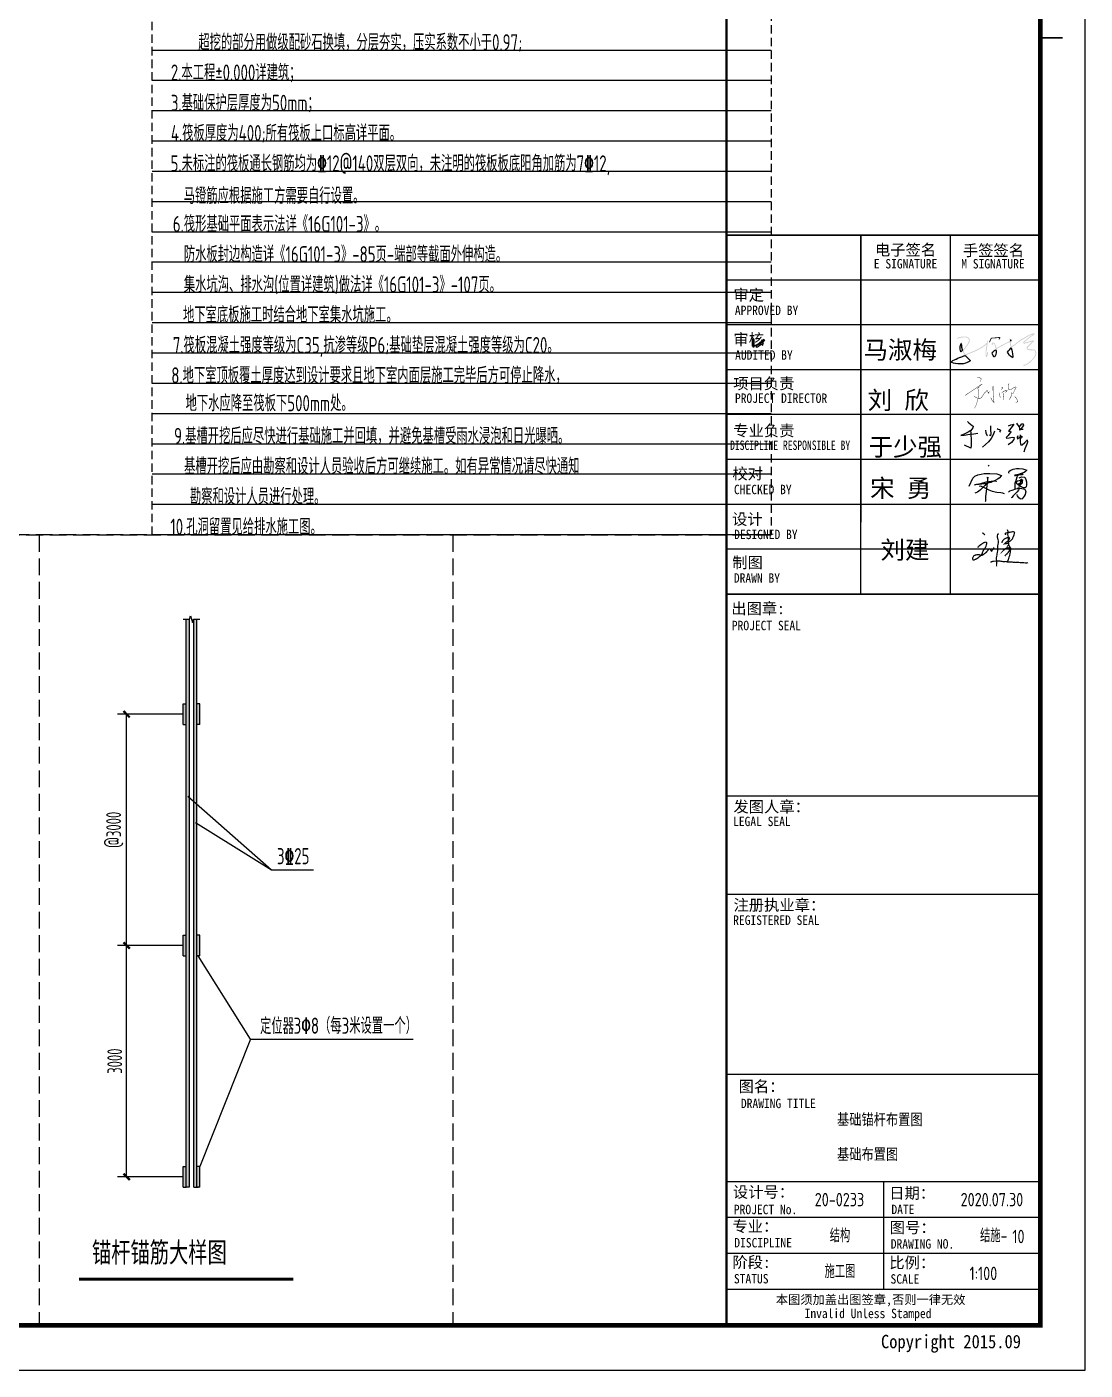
# Model space of a CAD drawing. Extents: x 899043 to 2598688, y -137197 to 211789.
# Drawn here: x 2348877 to 2372480, y 70135 to 100079 of the extents above; entities that cross this region are included whole.
import ezdxf
from ezdxf.enums import TextEntityAlignment as Align

# ---------------------------------------------------------------- set-up
doc = ezdxf.new("R2010")
doc.units = 0
doc.header["$LTSCALE"] = 1500
doc.header["$MEASUREMENT"] = 0
doc.linetypes.add('DASH', pattern=[0.35, 0.25, -0.1])
doc.linetypes.add('HIDDEN2', pattern=[0.1875, 0.125, -0.0625])
for name, color, linetype in [('00-tk', 151, 'Continuous'), ('AXIS', 3, 'Continuous'), ('DIM', 3, 'Continuous'), ('HATCH', 254, 'Continuous'), ('iicon', 7, 'Continuous'), ('line2', 7, 'Continuous'), ('PUB_DIM', 3, 'Continuous'), ('TEXT', 7, 'Continuous'), ('THIN', 7, 'Continuous'), ('WALL', 7, 'Continuous'), ('WELD_TEXT', 7, 'Continuous'), ('填充', 251, 'Continuous'), ('柱', 255, 'Continuous'), ('钢筋填充', 7, 'Continuous')]:
    doc.layers.add(name, color=color, linetype=linetype)
doc.layers.add('TK-签名', color=70, linetype='Continuous', lineweight=30)
doc.layers.add('功能名称', color=255, linetype='Continuous', lineweight=0)
doc.styles.add('DS6FS', font='tssdeng.shx', dxfattribs={"width": 0.8, "bigfont": 'tssdchn.shx'})
doc.styles.add('DS6HT', font='simhei.ttf', dxfattribs={"width": 0.8})
doc.styles.add('H330', font='Tssdeng.shx', dxfattribs={"width": 0.65, "height": 330, "bigfont": 'tssdchn.shx'})
doc.styles.add('TSSD_Dimension', font='Tssdeng.shx', dxfattribs={"width": 0.7, "bigfont": 'hztxt.shx'})
doc.styles.add('YG图名', font='simhei.ttf', dxfattribs={"width": 0.7, "height": 600})
doc.dimstyles.new('H50', dxfattribs={"dimscale": 100, "dimtxt": 3.3, "dimasz": 0.01, "dimexe": 2, "dimexo": 0, "dimgap": 1, "dimtad": 1, "dimdec": 0, "dimlfac": 0.5, "dimrnd": 1, "dimzin": 0, "dimdsep": 46, "dimtxsty": 'H330', "dimblk1": 'YGDIM', "dimblk2": 'YGDIM', "dimsah": 1, "dimcen": -2, "dimdle": 1, "dimclrt": 7, "dimazin": 0, "dimtfac": 1, "dimtdec": 0, "dimtix": 1, "dimtmove": 2, "dimatfit": 3, "dimldrblk": 'YGDIM', "dimfxl": 0, "dimtvp": 1, "dimtolj": 1, "dimtzin": 0, "dimarcsym": 0})

# ---------------------------------------------------------------- blocks, each defined once
blk = doc.blocks.new('YGDIM')
at = {"color": 0, "linetype": 'ByBlock', "const_width": 50}
blk.add_lwpolyline([(-70, -70), (70, 70)], dxfattribs=at)
blk = doc.blocks.new('*D1850')
at = {"layer": 'Defpoints', "color": 0}
for p in [(2351102, 79601), (2352366, 79601), (2352366, 74445)]:
    blk.add_point(p, dxfattribs=at)
at = {"layer": 'DIM', "color": 0, "lineweight": -2}
for p, q in [((2352366, 79601), (2350902, 79601)), ((2351102, 74446), (2351102, 79600)), ((2352366, 74445), (2350902, 74445))]:
    blk.add_line(p, q, dxfattribs=at)
for p, rotation in [((2351102, 79601), 90), ((2351102, 74445), 270)]:
    blk.add_blockref('YGDIM', p, dxfattribs=dict(at, rotation=rotation))
at = {"layer": 'DIM', "color": 7, "insert": (2350837, 77023), "char_height": 330, "attachment_point": 5, "rotation": 90, "style": 'H330'}
blk.add_mtext('\\A1;3000', dxfattribs=at)
blk = doc.blocks.new('*D1851')
at = {"layer": 'Defpoints', "color": 0}
for p in [(2351102, 84757), (2352366, 84757), (2352366, 79601)]:
    blk.add_point(p, dxfattribs=at)
at = {"layer": 'DIM', "color": 0, "lineweight": -2}
for p, q in [((2352366, 84757), (2350902, 84757)), ((2351102, 79602), (2351102, 84756)), ((2352366, 79601), (2350902, 79601))]:
    blk.add_line(p, q, dxfattribs=at)
for p, rotation in [((2351102, 84757), 90), ((2351102, 79601), 270)]:
    blk.add_blockref('YGDIM', p, dxfattribs=dict(at, rotation=rotation))
at = {"layer": 'DIM', "color": 7, "insert": (2350837, 82179), "char_height": 330, "attachment_point": 5, "rotation": 90, "style": 'H330'}
blk.add_mtext('\\A1;@3000', dxfattribs=at)
blk = doc.blocks.new('A$C7C122B11')
at = {"layer": 'iicon', "color": 13, "const_width": 7.58}
for points in [[(244, 611), (279, 605)], [(279, 605), (315, 591)], [(321, 572), (298, 526)], [(315, 591), (321, 572)], [(0, 251), (101, 316)], [(101, 316), (199, 383)], [(199, 383), (301, 455)], [(322, 465), (255, 393)], [(255, 393), (267, 338)], [(267, 338), (270, 260)], [(301, 455), (344, 476)], [(331, 220), (382, 295)], [(382, 295), (411, 328)], [(411, 328), (434, 349)], [(434, 349), (448, 349)], [(448, 349), (455, 315)], [(455, 315), (462, 292)], [(462, 292), (485, 335)], [(554, 440), (553, 381)], [(553, 381), (555, 298)], [(555, 298), (561, 212)], [(674, 309), (686, 266)], [(686, 266), (692, 224)], [(718, 416), (741, 413)], [(745, 400), (719, 368)], [(726, 309), (755, 327)], [(741, 413), (745, 400)], [(755, 327), (790, 346)], [(756, 296), (765, 257)], [(790, 346), (817, 357)], [(826, 342), (799, 315)], [(817, 357), (835, 356)], [(835, 356), (826, 342)], [(858, 469), (850, 439)], [(850, 439), (850, 403)], [(850, 403), (863, 373)], [(872, 485), (858, 469)], [(863, 373), (876, 363)], [(876, 363), (897, 363)], [(897, 363), (924, 382)], [(921, 283), (909, 233)], [(923, 311), (921, 283)], [(924, 382), (974, 414)], [(951, 294), (937, 279)], [(971, 334), (951, 294)], [(991, 378), (971, 334)], [(974, 414), (997, 421)], [(1010, 411), (991, 378)], [(997, 421), (1010, 411)], [(180, 234), (214, 214)], [(220, 61), (189, 0)], [(214, 214), (249, 201)], [(254, 164), (220, 61)], [(249, 201), (284, 195)], [(270, 260), (254, 164)], [(284, 195), (312, 200)], [(312, 200), (331, 220)], [(535, 158), (509, 209)], [(575, 108), (535, 158)], [(561, 212), (572, 134)], [(572, 134), (575, 108)], [(692, 224), (692, 211)], [(762, 218), (762, 180)], [(762, 180), (763, 160)], [(765, 257), (762, 218)], [(892, 201), (876, 164)], [(909, 233), (892, 201)], [(980, 231), (1007, 207)], [(1033, 121), (1002, 119)], [(1007, 207), (1028, 171)], [(1028, 171), (1033, 146)], [(1033, 146), (1033, 121)]]:
    blk.add_lwpolyline(points, dxfattribs=at)
blk = doc.blocks.new('A$C26561F03')
at = {"layer": 'WALL'}
for p, q in [((150, 688), (177, 655)), ((177, 655), (214, 628)), ((214, 628), (252, 600)), ((252, 600), (277, 584)), ((1068, 593), (1118, 614)), ((1118, 614), (1187, 628)), ((1187, 628), (1150, 572)), ((1246, 649), (1268, 615)), ((1268, 615), (1304, 564)), ((1333, 598), (1360, 635)), ((1360, 635), (1394, 635)), ((1397, 608), (1377, 566)), ((1394, 635), (1397, 608)), ((88, 412), (0, 376)), ((0, 376), (76, 385)), ((76, 385), (204, 403)), ((166, 452), (88, 412)), ((224, 488), (166, 452)), ((204, 403), (295, 415)), ((216, 496), (223, 419)), ((223, 419), (231, 254)), ((268, 546), (224, 488)), ((277, 584), (268, 546)), ((295, 415), (378, 424)), ((550, 496), (561, 437)), ((561, 437), (583, 381)), ((583, 381), (597, 366)), ((680, 311), (616, 235)), ((660, 364), (640, 392)), ((669, 415), (660, 364)), ((662, 590), (665, 508)), ((665, 508), (669, 415)), ((725, 389), (680, 311)), ((749, 474), (725, 389)), ((810, 531), (834, 516)), ((834, 516), (863, 508)), ((863, 508), (884, 493)), ((880, 471), (867, 448)), ((884, 493), (880, 471)), ((1057, 371), (1016, 328)), ((1016, 328), (1022, 313)), ((1022, 313), (1078, 322)), ((1120, 459), (1057, 371)), ((1084, 500), (1061, 471)), ((1061, 471), (1109, 474)), ((1078, 322), (1153, 340)), ((1150, 572), (1084, 500)), ((1109, 474), (1120, 459)), ((1153, 340), (1188, 328)), ((1188, 328), (1181, 286)), ((1271, 364), (1258, 328)), ((1258, 328), (1263, 293)), ((1263, 293), (1289, 314)), ((1289, 314), (1309, 338)), ((1304, 564), (1309, 523)), ((1307, 568), (1333, 598)), ((1309, 523), (1308, 495)), ((1309, 338), (1344, 361)), ((1343, 524), (1316, 499)), ((1316, 499), (1363, 515)), ((1328, 304), (1325, 232)), ((1328, 304), (1332, 359)), ((1357, 326), (1328, 304)), ((1332, 359), (1335, 388)), ((1377, 566), (1343, 524)), ((1344, 361), (1362, 360)), ((1365, 339), (1357, 326)), ((1362, 360), (1365, 339)), ((1363, 515), (1390, 517)), ((222, 89), (81, 156)), ((231, 157), (222, 89)), ((231, 254), (231, 157)), ((616, 235), (483, 114)), ((1135, 221), (1058, 166)), ((1181, 286), (1135, 221)), ((1325, 232), (1330, 189)), ((1330, 189), (1340, 165)), ((1340, 165), (1370, 167)), ((1370, 167), (1427, 221)), ((1429, 80), (1406, 0)), ((1427, 221), (1472, 263)), ((1474, 180), (1429, 80)), ((1472, 263), (1484, 279)), ((1486, 229), (1474, 180)), ((1484, 279), (1486, 229))]:
    blk.add_line(p, q, dxfattribs=at)
blk = doc.blocks.new('20150828165454')
h = blk.add_hatch(color=256)
h.paths.add_polyline_path([(-4440, 30), (-4590, 65), (-4738, 73), (-4862, 73), (-4992, 72), (-5125, 52), (-5266, 37), (-5393, 13), (-5517, -12), (-5636, -56), (-5741, -115), (-5764, -162), (-5753, -202), (-5720, -224), (-5687, -211), (-5590, -156), (-5487, -118), (-5372, -95), (-5250, -72), (-5111, -57), (-4983, -38), (-4861, -37), (-4741, -37), (-4606, -44), (-4481, -73), (-4396, -123), (-4309, -200), (-4258, -277), (-4228, -372), (-4222, -432), (-4226, -493), (-4256, -619), (-4303, -715), (-4397, -874), (-4482, -1002), (-4524, -1077), (-4590, -1174), (-4663, -1268), (-4809, -1452), (-5015, -1664), (-5034, -1609), (-5089, -1342), (-5123, -1119), (-5136, -855), (-5186, -665), (-5310, -733), (-5417, -938), (-5505, -1249), (-5497, -1579), (-5468, -1849), (-5423, -2020), (-5307, -2086), (-5075, -1883), (-5061, -1869), (-5023, -1980), (-4920, -2172), (-4812, -2296), (-4775, -2346), (-4907, -2394), (-5121, -2478), (-5344, -2571), (-5520, -2636), (-5732, -2723), (-5969, -2837), (-6203, -2949), (-6416, -3043), (-6581, -3165), (-6703, -3245), (-6753, -3389), (-6543, -3484), (-6306, -3571), (-6047, -3628), (-5675, -3683), (-5346, -3696), (-4984, -3674), (-4626, -3589), (-4404, -3489), (-4020, -3309), (-3956, -3186), (-3956, -3088), (-4121, -2902), (-4378, -2661), (-4537, -2481), (-4598, -2400), (-4501, -2365), (-4236, -2257), (-3766, -2061), (-3213, -1827), (-2411, -1391), (-2174, -1208), (-2003, -1066), (-1843, -939), (-1870, -1118), (-1916, -1391), (-1963, -1659), (-1997, -1943), (-2000, -2196), (-1987, -2394), (-1897, -2716), (-1739, -2464), (-1664, -2061), (-1660, -2046), (-1673, -2009), (-1704, -2000), (-1735, -2006), (-1772, -2040), (-1844, -2423), (-1858, -2447), (-1878, -2376), (-1890, -2193), (-1887, -1950), (-1854, -1675), (-1808, -1409), (-1762, -1135), (-1727, -907), (-1723, -906), (-1721, -872), (-1721, -871), (-1703, -509, 0.9997794), (-1812, -503), (-1829, -818), (-1884, -831), (-2072, -981), (-2243, -1122), (-2471, -1298), (-3261, -1728), (-3808, -1959), (-4278, -2155), (-4541, -2262), (-4667, -2307), (-4727, -2228), (-4828, -2109), (-4922, -1935), (-4975, -1781), (-4727, -1525), (-4576, -1336), (-4501, -1239), (-4430, -1135), (-4388, -1059), (-4304, -932), (-4206, -767), (-4152, -656), (-4116, -509), (-4112, -430), (-4119, -351), (-4158, -229), (-4225, -127), (-4331, -33)])
h.paths.add_polyline_path([(-5250, -856), (-5246, -872), (-5233, -1130), (-5198, -1361), (-5140, -1638), (-5101, -1752), (-5151, -1803), (-5320, -1952), (-5328, -1947), (-5360, -1829), (-5387, -1572), (-5395, -1263), (-5314, -979)], flags=16)
h.paths.add_polyline_path([(-4706, -2439), (-4622, -2551), (-4457, -2737), (-4200, -2979), (-4066, -3130), (-4066, -3160), (-4100, -3226), (-4450, -3389), (-4661, -3484), (-5000, -3565), (-5347, -3585), (-5665, -3573), (-6027, -3519), (-6275, -3465), (-6502, -3382), (-6616, -3330), (-6611, -3316), (-6519, -3255), (-6360, -3139), (-6157, -3049), (-5921, -2936), (-5688, -2824), (-5479, -2739), (-5303, -2673), (-5080, -2580), (-4869, -2497)], flags=16)
blk.add_hatch(color=256).paths.add_polyline_path([(-168, -111), (-139, -122), (-168, -209), (-178, -172), (-217, -188), (-241, -231), (-240, -253), (-228, -276), (-200, -294), (-168, -302), (-115, -297), (-77, -292), (-54, -271), (-64, -244), (0, -55), (-152, 0), (-457, -20), (-795, -59), (-1146, -70), (-1281, -116), (-1343, -253), (-1500, -603), (-1494, -694), (-1442, -689), (-1397, -663), (-1400, -648), (-1243, -299), (-1200, -205), (-1126, -179), (-787, -168), (-448, -130)])
h = blk.add_hatch(color=256)
h.paths.add_polyline_path([(-688, -999), (-758, -854), (-875, -743), (-1035, -731), (-1201, -885), (-1136, -1058), (-1108, -1080), (-1080, -1087), (-1031, -1082), (-1031, -1038), (-1033, -1019), (-1072, -915), (-995, -844), (-922, -850), (-848, -920), (-789, -1044), (-688, -1286), (-658, -1498), (-642, -1566), (-853, -1712), (-1191, -1986), (-1209, -2083), (-1177, -2315), (-1093, -2534), (-846, -2791), (-664, -2671), (-615, -2561), (-516, -2337), (-480, -2070), (-489, -1817), (-511, -1642), (-518, -1613), (-479, -1586), (-165, -1385), (192, -1191), (537, -1003), (1087, -738), (1231, -674), (1250, -797), (1292, -1025), (1329, -1168), (1390, -1315), (1395, -1327), (1306, -1404), (1156, -1569), (983, -1775), (814, -1969), (842, -2080), (917, -2204), (1145, -2513), (1400, -2745), (1622, -2852), (1738, -2764), (1754, -2564), (1717, -2283), (1677, -1889), (1607, -1705), (1537, -1400), (1523, -1361), (1651, -1250), (1970, -1051), (2327, -770), (2760, -428), (2899, -354), (3238, -160), (3696, 101), (3975, 242), (4325, 379), (4403, 392), (4098, 197), (3764, -67), (3426, -339), (3128, -580), (3036, -733), (3084, -838), (3231, -876), (4286, -573), (4170, -677), (3520, -1353), (3490, -1494), (3543, -1600), (3652, -1703), (3791, -1744), (4210, -1764), (4485, -1782), (4603, -1871), (4653, -1995), (4701, -2170), (4651, -2340), (4517, -2625), (4351, -2851), (4045, -3162), (3802, -3368), (3636, -3501), (3516, -3583), (3351, -3668), (3136, -3711), (3117, -3707), (3087, -3712), (3058, -3730), (3044, -3762), (3044, -3803), (3072, -3829), (3115, -3829), (3158, -3819), (3388, -3773), (3573, -3678), (3701, -3590), (3872, -3453), (4120, -3243), (4435, -2922), (4612, -2681), (4754, -2379), (4815, -2171), (4757, -1960), (4694, -1802), (4525, -1674), (4216, -1654), (3809, -1635), (3708, -1605), (3633, -1534), (3606, -1480), (3621, -1406), (4246, -756), (4499, -531), (4400, -447), (4272, -463), (3230, -762), (3162, -745), (3160, -740), (3213, -654), (3495, -425), (3832, -153), (4162, 107), (4528, 341), (4539, 495), (4415, 505), (4296, 485), (3930, 343), (3644, 198), (3183, -65), (2846, -258), (2700, -335), (2259, -684), (1907, -961), (1585, -1162), (1483, -1251), (1434, -1133), (1400, -1002), (1358, -778), (1335, -627), (1338, -626), (1600, -468), (1348, -242), (1207, -133), (1215, -560), (1041, -638), (487, -905), (139, -1094), (-221, -1290), (-540, -1495), (-545, -1498), (-550, -1478), (-581, -1257)])
h.paths.add_polyline_path([(-617, -1682), (-599, -1826), (-590, -2065), (-623, -2307), (-715, -2516), (-752, -2596), (-830, -2649), (-998, -2474), (-1070, -2287), (-1098, -2086), (-1090, -2046), (-787, -1800)], flags=16)
h.paths.add_polyline_path([(935, -1998), (1066, -1847), (1239, -1641), (1383, -1483), (1433, -1440), (1501, -1737), (1569, -1915), (1608, -2296), (1643, -2567), (1632, -2706), (1609, -2724), (1462, -2653), (1227, -2439), (1009, -2142), (945, -2037)], flags=16)
h.paths.add_polyline_path([(1324, -506), (1321, -366), (1416, -451)], flags=16)
for points in [[(-5246, -872), (-5233, -1130), (-5198, -1361), (-5140, -1638), (-5101, -1752), (-5151, -1803), (-5320, -1952), (-5328, -1947), (-5360, -1829), (-5387, -1572), (-5395, -1263), (-5314, -979), (-5250, -856)], [(-617, -1682), (-599, -1826), (-590, -2065), (-623, -2307), (-715, -2516), (-752, -2596), (-830, -2649), (-998, -2474), (-1070, -2287), (-1098, -2086), (-1090, -2046), (-787, -1800)], [(1383, -1483), (1433, -1440), (1501, -1737), (1569, -1915), (1608, -2296), (1643, -2567), (1632, -2706), (1609, -2724), (1462, -2653), (1227, -2439), (1009, -2142), (945, -2037), (935, -1998), (1066, -1847), (1239, -1641)], [(1321, -366), (1324, -506), (1416, -451)], [(-4869, -2497), (-4706, -2439), (-4622, -2551), (-4457, -2737), (-4200, -2979), (-4066, -3130), (-4066, -3160), (-4100, -3226), (-4450, -3389), (-4661, -3484), (-5000, -3565), (-5347, -3585), (-5665, -3573), (-6027, -3519), (-6275, -3465), (-6502, -3382), (-6616, -3330), (-6611, -3316), (-6519, -3255), (-6360, -3139), (-6157, -3049), (-5921, -2936), (-5688, -2824), (-5479, -2739), (-5303, -2673), (-5080, -2580)]]:
    blk.add_lwpolyline(points, close=True)
blk = doc.blocks.new('A$C67844AE1')
at = {"layer": '00-tk'}
for p, q in [((126150, 0), (126150, 89100)), ((114150, 87600), (114150, 1500)), ((124650, 1500), (124650, 87600)), ((114150, 37950), (124650, 37950)), ((114150, 37950), (124650, 37950)), ((114150, 37950), (124650, 37950)), ((114150, 37950), (124650, 37950)), ((114150, 37950), (124650, 37950)), ((124650, 37950), (114150, 37950)), ((124650, 37950), (114150, 37950)), ((124650, 37950), (114150, 37950)), ((114150, 37950), (124650, 37950)), ((118650, 25950), (118650, 37950)), ((118650, 37950), (118650, 28350)), ((121650, 25950), (121650, 37950)), ((121650, 28350), (121650, 37950)), ((124650, 36450), (114150, 36450)), ((124650, 34950), (114150, 34950)), ((124650, 34950), (114150, 34950)), ((115032, 34253), (115030, 34214)), ((115030, 34214), (115075, 34214)), ((115073, 34460), (115032, 34450)), ((115032, 34450), (115032, 34304)), ((115032, 34304), (115033, 34290)), ((115033, 34290), (115032, 34253)), ((115073, 34304), (115073, 34460)), ((115073, 34266), (115073, 34304)), ((115074, 34228), (115073, 34266)), ((115075, 34214), (115074, 34228)), ((115165, 34259), (115128, 34246)), ((115128, 34246), (115137, 34237)), ((115137, 34237), (115159, 34208)), ((115159, 34208), (115185, 34219)), ((115199, 34274), (115165, 34259)), ((115185, 34219), (115219, 34235)), ((115229, 34291), (115199, 34274)), ((115219, 34235), (115240, 34248)), ((115262, 34313), (115229, 34291)), ((115240, 34248), (115271, 34269)), ((115290, 34336), (115262, 34313)), ((115271, 34269), (115296, 34287)), ((115305, 34352), (115290, 34336)), ((115296, 34287), (115326, 34314)), ((115333, 34382), (115305, 34352)), ((115326, 34314), (115388, 34314)), ((115355, 34409), (115333, 34382)), ((115356, 34412), (115355, 34409)), ((115376, 34446), (115356, 34412)), ((115356, 34344), (115381, 34376)), ((115388, 34314), (115356, 34344)), ((115381, 34460), (115376, 34446)), ((115414, 34441), (115381, 34460)), ((115381, 34376), (115401, 34403)), ((115401, 34403), (115404, 34408)), ((115404, 34408), (115429, 34435)), ((115429, 34435), (115414, 34441)), ((124650, 33450), (114150, 33450)), ((124650, 33450), (114150, 33450)), ((124650, 31950), (114150, 31950)), ((124650, 31950), (114150, 31950)), ((124650, 30450), (114150, 30450)), ((124650, 30450), (114150, 30450)), ((124650, 28950), (114150, 28950)), ((124650, 28950), (114150, 28950)), ((124650, 27450), (114150, 27450)), ((124650, 27450), (114150, 27450)), ((114150, 25950), (124650, 25950)), ((114150, 25950), (124650, 25950)), ((124650, 25950), (114150, 25950)), ((114150, 19200), (124650, 19200)), ((124650, 15900), (114150, 15900)), ((124650, 6300), (114150, 6300)), ((119400, 6300), (119400, 2700)), ((124650, 5100), (114150, 5100)), ((124650, 3900), (114150, 3900)), ((124650, 2700), (114150, 2700)), ((3750, 1500), (124650, 1500)), ((124650, 1500), (114150, 1500)), ((0, 0), (126150, 0))]:
    blk.add_line(p, q, dxfattribs=at)
at = {"layer": '00-tk', "const_width": 150}
blk.add_lwpolyline([(3750, 87600), (124650, 87600), (124650, 1500), (3750, 1500)], close=True, dxfattribs=at)
at = {"layer": '00-tk'}
for points, const_width in [([(114150, 1500), (114150, 87600)], 75), ([(124650, 44550), (125400, 44550)], 52.5)]:
    blk.add_lwpolyline(points, dxfattribs=dict(at, const_width=const_width))
blk.add_lwpolyline([(114150, 9900), (124650, 9900), (124650, 6300), (114150, 6300)], close=True, dxfattribs=at)
at = {"layer": 'AXIS', "color": 1, "ltscale": 1000, "const_width": 42}
for points in [[(122708, 28001), (122733, 27984), (122757, 27969), (122770, 27951), (122786, 27931), (122792, 27921)], [(123257, 27971), (123222, 27945), (123222, 27945), (123213, 27892), (123213, 27864), (123217, 27837), (123224, 27809), (123239, 27758), (123244, 27701), (123244, 27655), (123228, 27583), (123222, 27479), (123224, 27433), (123219, 27381), (123206, 27310), (123193, 27214), (123178, 27163), (123191, 27014), (123184, 26926), (123186, 26891), (123187, 26877)], [(123366, 27661), (123374, 27706), (123405, 27752), (123441, 27788), (123518, 27825), (123557, 27838), (123580, 27844), (123603, 27844), (123619, 27808), (123596, 27752), (123557, 27716), (123497, 27677), (123465, 27646), (123447, 27628), (123511, 27638), (123574, 27647), (123588, 27640), (123587, 27590), (123543, 27545), (123533, 27520), (123503, 27487), (123470, 27462), (123442, 27443), (123423, 27418), (123485, 27473), (123533, 27482), (123572, 27495), (123611, 27499), (123641, 27494), (123614, 27438), (123612, 27387), (123577, 27348), (123537, 27295), (123497, 27263), (123477, 27240), (123469, 27218)], [(123503, 27933), (123482, 27951), (123476, 27971), (123495, 27988), (123543, 28000), (123588, 28008), (123653, 28019), (123681, 28027), (123712, 28032), (123743, 28035), (123775, 28025), (123788, 28000), (123776, 27955), (123768, 27916), (123743, 27866), (123719, 27800), (123650, 27724), (123627, 27713), (123616, 27704), (123569, 27709), (123557, 27716)], [(123538, 28105), (123553, 28077), (123568, 28058), (123569, 28031), (123572, 28021), (123575, 28005), (123560, 27963), (123564, 27909), (123574, 27887), (123575, 27873), (123573, 27842), (123581, 27739), (123574, 27709), (123587, 27622), (123598, 27579), (123611, 27559), (123638, 27516), (123667, 27474), (123663, 27437), (123649, 27397), (123644, 27348), (123625, 27238), (123604, 27191), (123582, 27105), (123554, 27038)], [(122550, 27508), (122588, 27535), (122602, 27565), (122628, 27581), (122665, 27605), (122695, 27627), (122723, 27646), (122753, 27664), (122784, 27677), (122819, 27686), (122844, 27682), (122855, 27669), (122861, 27647), (122854, 27622), (122824, 27528), (122818, 27515), (122801, 27486), (122789, 27467), (122765, 27434), (122742, 27403), (122712, 27334), (122707, 27312), (122688, 27270), (122658, 27237), (122636, 27221), (122611, 27198), (122580, 27168), (122549, 27149), (122513, 27125), (122466, 27105), (122441, 27093), (122405, 27088), (122396, 27101), (122386, 27132), (122390, 27158), (122402, 27188), (122425, 27228), (122449, 27242), (122477, 27253), (122536, 27265), (122578, 27270), (122620, 27263), (122664, 27243), (122695, 27245), (122721, 27256), (122774, 27293), (122836, 27340), (122883, 27396), (122920, 27442), (122947, 27463), (122983, 27445), (122993, 27422), (122998, 27405), (123023, 27386), (123035, 27407), (123057, 27434), (123075, 27459), (123093, 27501), (123093, 27501), (123095, 27512)], [(122982, 27010), (123035, 27037), (123091, 27049), (123187, 27052), (123233, 27056), (123280, 27055), (123357, 27044), (123418, 27033), (123498, 27039), (123521, 27033), (123560, 27019), (123614, 27023), (123656, 27025), (123725, 27017), (123762, 27009), (123819, 27006), (123868, 27009), (123915, 27009), (123967, 27004), (124029, 27000), (124096, 26996), (124141, 26993), (124193, 26992), (124226, 26995), (124243, 26996)]]:
    blk.add_lwpolyline(points, dxfattribs=at)
at = {"layer": 'TK-签名'}
for p, q in [((122941, 30252), (122910, 30221)), ((123609, 30062), (123668, 30098)), ((123668, 30098), (123743, 30128)), ((123743, 30128), (123851, 30143)), ((123851, 30143), (123940, 30145)), ((123940, 30145), (124061, 30138)), ((124061, 30138), (124194, 30095)), ((124194, 30095), (124154, 30048)), ((122267, 29561), (122390, 29823)), ((122390, 29823), (122463, 29896)), ((122449, 29607), (122690, 29663)), ((122463, 29896), (122555, 29938)), ((122555, 29938), (122666, 29958)), ((122666, 29958), (122775, 29977)), ((122690, 29663), (122844, 29698)), ((122775, 29977), (122855, 29977)), ((122872, 29649), (122776, 29633)), ((122847, 29662), (122792, 29585)), ((122886, 29773), (122837, 29379)), ((122844, 29698), (123002, 29726)), ((122855, 29977), (122957, 29977)), ((122930, 29665), (122872, 29649)), ((122876, 29855), (122875, 29836)), ((122875, 29836), (122884, 29823)), ((122893, 29841), (122876, 29855)), ((122884, 29823), (122886, 29773)), ((122920, 29832), (122893, 29841)), ((122990, 29682), (122930, 29665)), ((122957, 29977), (123195, 29967)), ((123085, 29721), (122990, 29682)), ((123002, 29726), (123130, 29736)), ((123143, 29752), (123085, 29721)), ((123130, 29736), (123172, 29722)), ((123217, 29791), (123143, 29752)), ((123174, 29710), (123169, 29714)), ((123172, 29722), (123174, 29710)), ((123195, 29967), (123354, 29911)), ((123274, 29820), (123217, 29791)), ((123354, 29911), (123274, 29820)), ((123593, 30037), (123609, 30062)), ((123599, 30005), (123593, 30037)), ((123611, 29983), (123599, 30005)), ((123802, 29926), (123784, 29919)), ((123784, 29919), (123815, 29916)), ((123803, 29665), (123795, 29633)), ((123924, 29947), (123802, 29926)), ((123815, 29702), (123803, 29665)), ((123815, 29916), (123874, 29927)), ((123861, 29860), (123815, 29702)), ((123834, 29693), (123850, 29715)), ((123850, 29668), (123834, 29693)), ((123850, 29715), (123887, 29735)), ((123876, 29640), (123850, 29668)), ((123899, 29928), (123861, 29860)), ((123874, 29927), (124031, 29961)), ((123887, 29735), (123956, 29752)), ((124038, 29942), (123899, 29928)), ((123952, 29648), (123913, 29630)), ((124015, 29979), (123924, 29947)), ((123940, 29838), (124020, 29869)), ((124001, 29688), (123952, 29648)), ((123956, 29752), (123987, 29759)), ((123984, 29652), (123973, 29613)), ((123989, 29710), (123984, 29652)), ((123987, 29759), (124039, 29765)), ((123996, 29754), (123989, 29710)), ((123997, 29793), (123996, 29754)), ((124002, 29795), (123997, 29793)), ((124041, 29731), (124001, 29688)), ((124030, 29773), (124002, 29795)), ((124011, 29640), (124045, 29662)), ((124105, 30018), (124015, 29979)), ((124020, 29869), (124134, 29854)), ((124045, 29751), (124030, 29773)), ((124031, 29961), (124073, 29954)), ((124073, 29954), (124038, 29942)), ((124039, 29765), (124067, 29760)), ((124067, 29760), (124041, 29731)), ((124056, 29714), (124045, 29751)), ((124045, 29662), (124058, 29681)), ((124058, 29681), (124056, 29714)), ((124154, 30048), (124105, 30018)), ((124134, 29854), (124167, 29779)), ((124167, 29779), (124185, 29701)), ((124185, 29701), (124186, 29603)), ((122517, 29614), (122446, 29601)), ((122446, 29601), (122449, 29607)), ((122494, 29332), (122459, 29318)), ((122552, 29362), (122494, 29332)), ((122604, 29612), (122517, 29614)), ((122591, 29389), (122552, 29362)), ((122647, 29437), (122591, 29389)), ((122699, 29620), (122604, 29612)), ((122613, 29563), (122644, 29574)), ((122644, 29574), (122795, 29504)), ((122731, 29516), (122647, 29437)), ((122776, 29633), (122699, 29620)), ((122792, 29585), (122731, 29516)), ((122795, 29504), (122933, 29434)), ((122817, 29216), (122814, 29119)), ((122837, 29379), (122817, 29216)), ((122933, 29434), (123039, 29393)), ((123039, 29393), (123195, 29357)), ((123195, 29357), (123328, 29342)), ((123328, 29342), (123386, 29331)), ((123386, 29331), (123412, 29321)), ((123412, 29321), (123438, 29309)), ((123585, 29361), (123629, 29396)), ((123629, 29396), (123704, 29424)), ((123745, 29234), (123698, 29180)), ((123704, 29424), (123829, 29467)), ((123792, 29278), (123745, 29234)), ((123825, 29314), (123792, 29278)), ((123795, 29633), (123794, 29479)), ((123874, 29373), (123825, 29314)), ((123829, 29467), (123880, 29480)), ((123865, 29454), (123883, 29481)), ((123879, 29255), (123872, 29276)), ((123915, 29427), (123874, 29373)), ((123904, 29604), (123876, 29640)), ((123887, 29236), (123879, 29255)), ((123880, 29480), (123949, 29491)), ((123883, 29481), (123911, 29502)), ((123905, 29200), (123887, 29236)), ((123958, 29568), (123904, 29604)), ((123930, 29167), (123905, 29200)), ((123911, 29502), (123946, 29504)), ((123913, 29630), (124011, 29640)), ((123946, 29469), (123915, 29427)), ((123939, 29563), (123931, 29548)), ((123973, 29613), (123939, 29563)), ((123946, 29504), (123961, 29490)), ((123961, 29490), (123946, 29469)), ((123949, 29491), (124033, 29483)), ((124012, 29533), (123958, 29568)), ((124083, 29502), (124012, 29533)), ((124033, 29483), (124090, 29471)), ((124108, 29222), (124075, 29175)), ((124142, 29506), (124083, 29502)), ((124090, 29471), (124137, 29453)), ((124138, 29279), (124108, 29222)), ((124137, 29453), (124153, 29404)), ((124155, 29332), (124138, 29279)), ((124175, 29530), (124142, 29506)), ((124153, 29404), (124163, 29366)), ((124163, 29366), (124155, 29332)), ((124186, 29603), (124175, 29530)), ((122815, 29058), (122807, 29040)), ((122814, 29119), (122815, 29058)), ((123698, 29180), (123675, 29163)), ((123976, 29136), (123930, 29167)), ((124006, 29123), (123976, 29136)), ((124045, 29133), (124006, 29123)), ((124075, 29175), (124045, 29133))]:
    blk.add_line(p, q, dxfattribs=at)
for name, p, xscale, yscale, zscale in [('20150828165454', (123318, 34542), 0.2499999997671694, 0.2499999997671694, 0.2499999997671694), ('A$C7C122B11', (122127, 32162), 1.698991545068566, 1.698991544893943, 1.698991544950582)]:
    blk.add_blockref(name, p, dxfattribs=dict(xscale=xscale, yscale=yscale, zscale=zscale))
at = {"color": 1, "xscale": 1.5, "yscale": 1.5, "zscale": 1.5}
blk.add_blockref('A$C26561F03', (121989, 30690), dxfattribs=at)
at = {"layer": '00-tk', "style": 'DS6HT'}
for s, p in [('电子签名', (119118, 37272)), ('手签签名', (122060, 37253)), ('审定', (114383, 35763)), ('审核', (114382, 34278)), ('项目负责', (114376, 32800)), ('专业负责', (114379, 31227)), ('校对', (114349, 29788)), ('设计', (114339, 28267)), ('制图', (114345, 26817)), ('出图章:', (114312, 25281)), ('发图人章：', (114385, 18652)), ('注册执业章：', (114386, 15364)), ('图名：', (114556, 9300)), ('设计号：', (114365, 5767)), ('日期：', (119594, 5732)), ('专业：', (114349, 4623)), ('图号：', (119614, 4583)), ('阶段:', (114349, 3421)), ('比例：', (119598, 3408))]:
    blk.add_text(s, height=375, dxfattribs=at).set_placement(p)
for s, height, width, p in [('E SIGNATURE', 315, 0.9, (119080, 36837)), ('M SIGNATURE', 315, 0.9, (122005, 36837)), ('APPROVED BY', 315, 0.9, (114431, 35280)), ('AUDITED BY', 315, 0.9, (114439, 33786)), ('PROJECT DIRECTOR', 315, 0.9, (114434, 32342)), ('DISCIPLINE RESPONSIBLE BY', 315, 0.75, (114271, 30768)), ('CHECKED BY', 315, 0.9, (114401, 29289)), ('DESIGNED BY', 315, 0.9, (114408, 27787)), ('DRAWN BY', 315, 0.9, (114398, 26330)), ('PROJECT SEAL', 315, 0.9, (114329, 24741)), ('LEGAL SEAL', 315, 0.9, (114371, 18190)), ('REGISTERED SEAL', 315, 0.9, (114375, 14889)), ('DRAWING TITLE', 315, 0.9, (114634, 8760)), ('PROJECT No.', 315, 0.9, (114397, 5215)), ('DATE', 315, 0.9, (119668, 5217)), ('DISCIPLINE', 315, 0.9, (114412, 4103)), ('DRAWING NO.', 315, 0.9, (119647, 4064)), ('STATUS', 315, 0.9, (114400, 2900)), ('SCALE', 315, 0.9, (119639, 2892)), ('Copyright 2015.09', 450, 0.9, (119320, 731))]:
    blk.add_text(s, height=height, dxfattribs=dict(at, width=width)).set_placement(p)
blk.add_text('本图须加盖出图签章,否则一律无效', height=300, dxfattribs=at).set_placement((118974, 2345), align=Align.MIDDLE)
at = {"layer": '00-tk', "style": 'DS6HT', "width": 0.9}
blk.add_text('Invalid Unless Stamped', height=315, dxfattribs=at).set_placement((118886, 1860), align=Align.MIDDLE)
at = {"layer": '功能名称', "color": 7, "style": 'DS6HT'}
blk.add_text('马淑梅 ', height=600, dxfattribs=at).set_placement((120170, 33816, -1032246), align=Align.CENTER)
for s, p in [('刘 欣', (118874, 32134)), ('于少强', (118905, 30571)), ('宋 勇', (118956, 29192)), ('刘建', (119306, 27129))]:
    blk.add_text(s, height=600, dxfattribs=at).set_placement(p)
at = {"layer": '功能名称', "color": 7, "style": 'DS6FS', "width": 0.8}
for s, p in [('20-0233', (117931, 5477)), ('2020.07.30', (123031, 5477)), ('结构', (117949, 4277)), ('结施-', (123094, 4277)), ('施工图', (117949, 3077))]:
    blk.add_text(s, height=450, dxfattribs=at).set_placement(p, align=Align.CENTER)

msp = doc.modelspace()

# ---------------------------------------------------------------- hatches: boundary and pattern name
at = {"layer": 'line2'}
for points in [[(2352496.2, 86875.7), (2352428.3, 86875.7), (2352428.3, 74213.8), (2352496.2, 74213.8)], [(2352669.5, 86875.7), (2352601.6, 86875.7), (2352601.6, 82807.1), (2352669.5, 82747.6)], [(2352669.5, 82747.6), (2352601.6, 82807.1), (2352601.6, 74213.8), (2352669.5, 74213.8)]]:
    msp.add_hatch(color=256, dxfattribs=at).paths.add_polyline_path(points)
at = {"layer": '钢筋填充'}
h = msp.add_hatch(color=256, dxfattribs=at)
h.paths.add_polyline_path([(2352428.3, 84988.2), (2352366.3, 84988.2), (2352366.3, 84525), (2352428.3, 84525)])
h.paths.add_polyline_path([(2352731.6, 84988.2), (2352669.5, 84988.2), (2352669.5, 84525), (2352731.6, 84525)])
h = msp.add_hatch(color=256, dxfattribs=at)
h.paths.add_polyline_path([(2352731.6, 79832.3), (2352669.5, 79832.3), (2352669.5, 79369.2), (2352731.6, 79369.2)])
h.paths.add_polyline_path([(2352428.3, 79832.3), (2352366.3, 79832.3), (2352366.3, 79369.2), (2352428.3, 79369.2)])
h = msp.add_hatch(color=256, dxfattribs=at)
h.paths.add_polyline_path([(2352731.6, 74677), (2352669.5, 74677), (2352669.5, 74213.8), (2352731.6, 74213.8)])
h.paths.add_polyline_path([(2352428.3, 74677), (2352366.3, 74677), (2352366.3, 74213.8), (2352428.3, 74213.8)])

# ---------------------------------------------------------------- linework, layer by layer
at = {"layer": 'HATCH', "color": 8, "linetype": 'DASH'}
for p, q in [((2358375, 88755.2), (2314047.7, 88755.2)), ((2349148.9, 88755.2), (2349148.9, 71135.3)), ((2358375, 88755.2), (2358375, 71135.3)), ((2314047.7, 71135.3), (2358375, 71135.3))]:
    msp.add_line(p, q, dxfattribs=at)
msp.add_lwpolyline([(2319462.6, 128535.3), (2319462.6, 88755.2), (2365480.3, 88755.2)], dxfattribs=at)
at = {"layer": 'line2'}
for p, q in [((2352601.6, 74213.8), (2352601.6, 86875.7)), ((2352669.5, 74213.8), (2352669.5, 86875.7)), ((2352366.3, 84988.2), (2352428.3, 84988.2)), ((2352366.3, 84525), (2352366.3, 84988.2)), ((2352731.6, 84988.2), (2352669.5, 84988.2)), ((2352731.6, 84525), (2352731.6, 84988.2)), ((2352366.3, 84525), (2352428.3, 84525)), ((2352731.6, 84525), (2352669.5, 84525)), ((2352366.3, 79369.2), (2352366.3, 79832.3)), ((2352366.3, 79832.3), (2352428.3, 79832.3)), ((2352731.6, 79832.3), (2352669.5, 79832.3)), ((2352731.6, 79369.2), (2352731.6, 79832.3)), ((2352366.3, 79369.2), (2352428.3, 79369.2)), ((2352731.6, 79369.2), (2352669.5, 79369.2)), ((2352366.3, 74677), (2352428.3, 74677)), ((2352366.3, 74213.8), (2352366.3, 74677)), ((2352731.6, 74677), (2352669.5, 74677)), ((2352731.6, 74213.8), (2352731.6, 74677)), ((2352366.3, 74213.8), (2352428.3, 74213.8)), ((2352601.6, 74213.8), (2352700.5, 74213.8)), ((2352731.6, 74213.8), (2352669.5, 74213.8))]:
    msp.add_line(p, q, dxfattribs=at)
msp.add_lwpolyline([(2352496.2, 86875.7), (2352496.2, 74213.8), (2352428.3, 74213.8), (2352428.3, 86875.7)], dxfattribs=at)
at = {"layer": 'PUB_DIM'}
for p, q in [((2352464, 82927.7), (2354332.8, 81290.5)), ((2352637.3, 82342.8), (2354332.8, 81290.5)), ((2354332.8, 81290.5), (2355268.2, 81290.5)), ((2353868.6, 77514.9), (2352700.5, 79369.2)), ((2353868.6, 77514.9), (2352731.6, 74677)), ((2353868.6, 77514.9), (2357491.5, 77514.9))]:
    msp.add_line(p, q, dxfattribs=at)
at = {"layer": 'TEXT', "const_width": 60}
msp.add_lwpolyline([(2350037, 72163.2), (2354817.9, 72163.2)], dxfattribs=at)
at = {"layer": 'THIN'}
msp.add_lwpolyline([(2352364.5, 86875.7), (2352503.6, 86875.7), (2352528, 86952.2), (2352569.7, 86799.2), (2352594, 86875.7), (2352733.1, 86875.7)], dxfattribs=at)
at = {"layer": '填充'}
for p, q in [((2365480.3, 99555.2), (2351674.6, 99555.2)), ((2365480.3, 98880.2), (2351674.6, 98880.2)), ((2365480.3, 98205.2), (2351674.6, 98205.2)), ((2365480.3, 97530.2), (2351674.6, 97530.2)), ((2365480.3, 96855.2), (2351674.6, 96855.2)), ((2365480.3, 96180.2), (2351674.6, 96180.2)), ((2365480.3, 95505.2), (2351674.6, 95505.2)), ((2365480.3, 94830.2), (2351674.6, 94830.2)), ((2365480.3, 94155.2), (2351674.6, 94155.2)), ((2365480.3, 93480.2), (2351674.6, 93480.2)), ((2365480.3, 92805.2), (2351674.6, 92805.2)), ((2365480.3, 92130.2), (2351674.6, 92130.2)), ((2365480.3, 91455.2), (2351674.6, 91455.2)), ((2365480.3, 90780.2), (2351674.6, 90780.2)), ((2365480.3, 90105.2), (2351674.6, 90105.2)), ((2365480.3, 89430.2), (2351674.6, 89430.2)), ((2365480.3, 88755.2), (2351674.6, 88755.2))]:
    msp.add_line(p, q, dxfattribs=at)
at = {"layer": '柱', "color": 8, "linetype": 'HIDDEN2'}
msp.add_lwpolyline([(2351674.6, 102930.2), (2365480.3, 102930.2), (2365480.3, 88755.2), (2351674.6, 88755.2)], close=True, dxfattribs=at)

# ---------------------------------------------------------------- block references
at = {"layer": 'WELD_TEXT', "linetype": 'ByBlock', "xscale": 0.6666666666278616, "yscale": 0.6666666666715173, "zscale": 0.6666666666666666}
msp.add_blockref('A$C67844AE1', (2288380.3, 70135.3), dxfattribs=at)

# ---------------------------------------------------------------- texts
at = {"layer": '00-tk', "color": 0, "style": 'DS6HT', "width": 0.8}
for s, p in [('基础锚杆布置图', (2366945.8, 75600.6)), ('基础布置图', (2366945.8, 74825.5))]:
    msp.add_text(s, height=250, dxfattribs=at).set_placement(p)
at = {"layer": 'TEXT', "width": 0.7}
for s, height, style, p in [('超挖的部分用做级配砂石换填，分层夯实，压实系数不小于0.97;', 360, 'TSSD_Dimension', (2352700.8, 99555.2)), ('2.本工程%%P0.000详建筑；', 360, 'TSSD_Dimension', (2352088.7, 98880.2)), ('3.基础保护层厚度为50mm；', 360, 'TSSD_Dimension', (2352088.7, 98205.2)), ('4.筏板厚度为400;所有筏板上口标高详平面。', 360, 'TSSD_Dimension', (2352089.7, 97530.2)), ('5.未标注的筏板通长钢筋均为%%13212@140双层双向，未注明的筏板板底阳角加筋为7%%13212,', 360, 'TSSD_Dimension', (2352081.9, 96855.2)), ('马镫筋应根据施工方需要自行设置。', 360, 'TSSD_Dimension', (2352375.2, 96132.5)), ('6.筏形基础平面表示法详《16G101-3》。', 360, 'TSSD_Dimension', (2352132.4, 95505.2)), ('防水板封边构造详《16G101-3》-85页-端部等截面外伸构造。', 360, 'TSSD_Dimension', (2352377.8, 94830.2)), ('集水坑沟、排水沟(位置详建筑)做法详《16G101-3》-107页。', 360, 'TSSD_Dimension', (2352377.8, 94155.2)), ('地下室底板施工时结合地下室集水坑施工。', 360, 'TSSD_Dimension', (2352359.4, 93480.2)), ('7.筏板混凝土强度等级为C35,抗渗等级P6;基础垫层混凝土强度等级为C20。', 360, 'TSSD_Dimension', (2352132.4, 92805.2)), ('8.地下室顶板覆土厚度达到设计要求且地下室内面层施工完毕后方可停止降水，', 360, 'TSSD_Dimension', (2352098.5, 92130.2)), ('地下水应降至筏板下500mm处。', 360, 'TSSD_Dimension', (2352416.6, 91510)), ('9.基槽开挖后应尽快进行基础施工并回填，并避免基槽受雨水浸泡和日光曝晒。', 360, 'TSSD_Dimension', (2352160.2, 90780.2)), ('  基槽开挖后应由勘察和设计人员验收后方可继续施工。如有异常情况请尽快通知', 360, 'TSSD_Dimension', (2352077, 90105.2)), ('勘察和设计人员进行处理。', 360, 'TSSD_Dimension', (2352513.7, 89430.2)), ('10.孔洞留置见给排水施工图。', 360, 'TSSD_Dimension', (2352077, 88755.2)), ('3%%13225', 360, 'TSSD_Dimension', (2354455.3, 81412.7)), ('定位器', 360, 'TSSD_Dimension', (2354077.6, 77624.8)), ('3\x828（每3米设置一个）', 360, 'TSSD_Dimension', (2354827, 77633.6)), ('锚杆锚筋大样图', 450, 'YG图名', (2350328, 72537.8))]:
    msp.add_text(s, height=height, dxfattribs=dict(at, style=style)).set_placement(p)
at = {"layer": '功能名称', "color": 7, "style": 'DS6FS', "width": 0.8}
for s, height, p in [('10', 300, (2370992.8, 72964.6)), ('1:100', 300.15, (2370211, 72140.6))]:
    msp.add_text(s, height=height, dxfattribs=at).set_placement(p, align=Align.CENTER)

# ---------------------------------------------------------------- dimensions: what is measured, and where the dimension line sits
at = {"layer": 'DIM'}
for base, p1, p2, text, picture, middle in [((2351101.7, 84756.6), (2352366.3, 79600.8), (2352366.3, 84756.6), '@3000', '*D1851', (2350836.7, 82178.7)), ((2351101.7, 79600.8), (2352366.3, 74445.4), (2352366.3, 79600.8), '3000', '*D1850', (2350836.7, 77023.1))]:
    dim = msp.add_linear_dim(base=base, p1=p1, p2=p2, angle=90, text=text, dimstyle='H50', dxfattribs=at)
    dim.commit()
    dim.dimension.update_dxf_attribs({"geometry": picture, "text_midpoint": middle})

doc.saveas('drawing.dxf')
